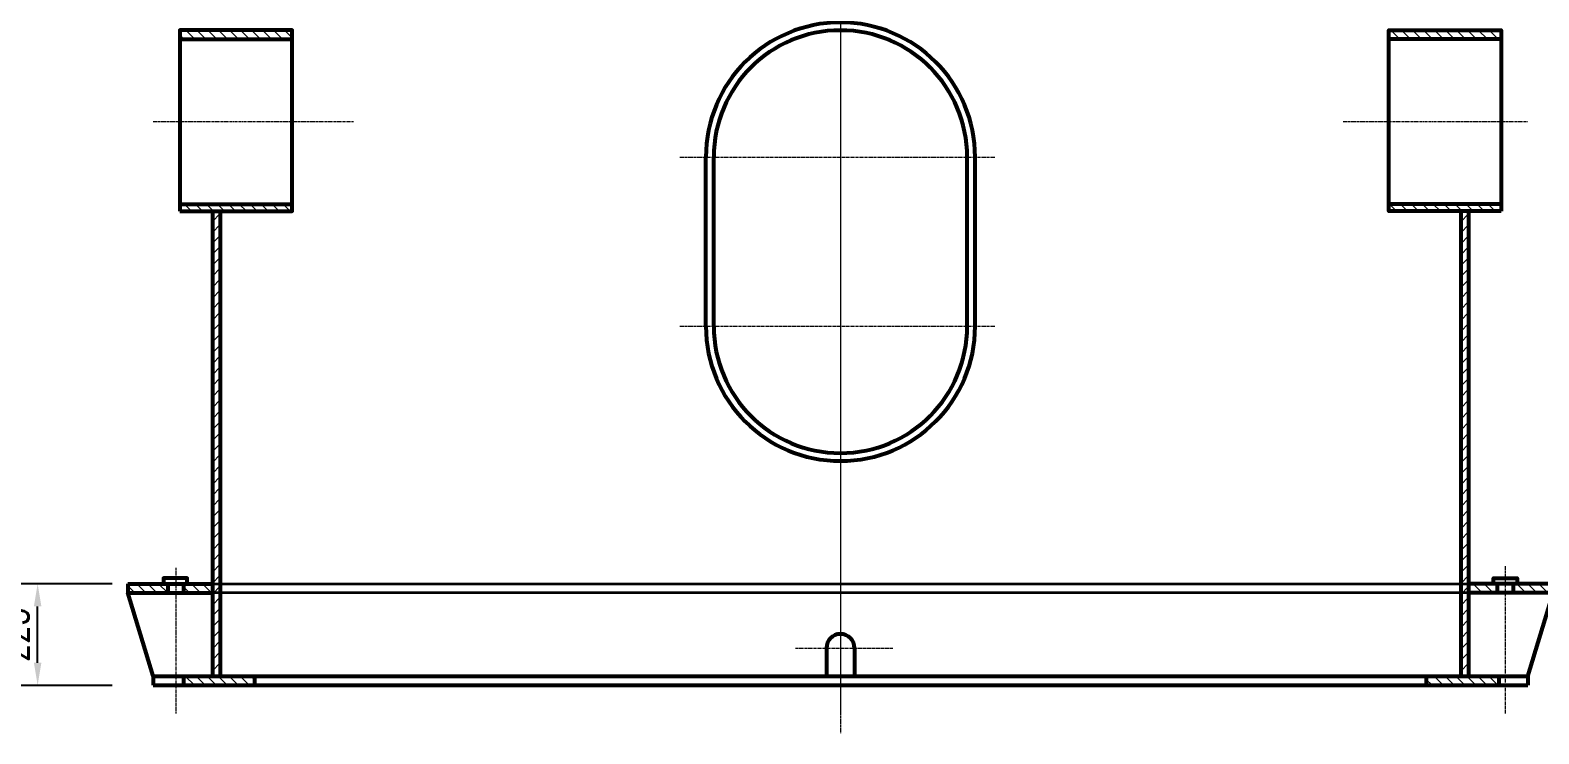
# Model space of a CAD drawing. Header units: millimetres. Extents: x 25714 to 46739, y -2 to 14848.
# Drawn here: x 28722 to 32069, y 3260 to 4821 of the extents above; entities that cross this region are included whole.
import ezdxf

# ---------------------------------------------------------------- set-up
doc = ezdxf.new("R2010")
doc.units = ezdxf.units.MM
doc.header["$LTSCALE"] = 5
doc.linetypes.add('CENTER', pattern=[2, 1.25, -0.25, 0.25, -0.25])
doc.linetypes.add('HIDDEN', pattern=[0.375, 0.25, -0.125])
for name, color, linetype, lineweight in [('中心线', 4, 'CENTER', 18), ('实线', 7, 'Continuous', 53), ('细线', 1, 'Continuous', 18), ('虚线', 2, 'HIDDEN', 35)]:
    doc.layers.add(name, color=color, linetype=linetype, lineweight=lineweight)
doc.styles.get("Standard").update_dxf_attribs({"font": 'txt.shx', "width": 0.67, "bigfont": 'hztxt.shx'})
doc.dimstyles.get("Standard").update_dxf_attribs({"dimtxt": 0.18, "dimasz": 0.18, "dimexe": 0.18, "dimexo": 0.0625, "dimgap": 0.09, "dimtad": 0, "dimtih": 1, "dimtoh": 1, "dimdec": 4, "dimzin": 0, "dimdsep": 46, "dimtxsty": 'Standard', "dimcen": 0.09, "dimadec": 0, "dimazin": 0, "dimtfac": 1, "dimtdec": 4, "dimtofl": 0, "dimtmove": 0, "dimatfit": 3, "dimfxl": 0, "dimtolj": 1, "dimtzin": 0, "dimarcsym": 0})
pattern_1 = [(135, (20327.177, 2087.747), (-12.153398, -12.153398), [])]

# ---------------------------------------------------------------- blocks, each defined once
blk = doc.blocks.new('*D122')
at = {"layer": 'DEFPOINTS', "color": 0}
for p in [(28738.2, 3592.7), (28903.4, 3592.7), (28903.4, 3367.7)]:
    blk.add_point(p, dxfattribs=at)
at = {"layer": '细线', "color": 1, "lineweight": -2}
for p, q in [((28903.4, 3592.7), (28698.2, 3592.7)), ((28738.2, 3417.7), (28738.2, 3542.7)), ((28903.4, 3367.7), (28698.2, 3367.7))]:
    blk.add_line(p, q, dxfattribs=at)
at = {"layer": '细线', "color": 1}
for points in [[(28729.9, 3542.7), (28746.5, 3542.7), (28738.2, 3592.7)], [(28729.9, 3417.7), (28746.5, 3417.7), (28738.2, 3367.7)]]:
    blk.add_solid(points, dxfattribs=at)
at = {"layer": '细线', "color": 3, "insert": (28683.2, 3480.2), "char_height": 70, "attachment_point": 5, "rotation": 90}
blk.add_mtext('\\A1;225', dxfattribs=at)

msp = doc.modelspace()

# ---------------------------------------------------------------- hatches: boundary and pattern name
at = {"layer": '细线'}
h = msp.add_hatch(dxfattribs=at)
h.set_pattern_fill('ANSI31', color=256, scale=137.5, angle=90, style=0)
h.set_pattern_definition(pattern_1)
h.paths.add_polyline_path([(29053.42728, 4434.62151), (29302.80228, 4434.62151), (29302.80228, 4820.87151), (29053.42728, 4820.87151)])
h.paths.add_polyline_path([(29053.42728, 4800.87151), (29053.42728, 4418.99651), (29302.80228, 4418.99651), (29302.80228, 4800.87151)])
h.paths.add_polyline_path([(31736.55228, 4800.87151), (31736.55228, 4418.99651), (31985.92728, 4418.99651), (31985.92728, 4800.87151)])
h.paths.add_polyline_path([(31985.92728, 4820.87151), (31736.55228, 4820.87151), (31736.55228, 4434.62151), (31985.92728, 4434.62151)])
h = msp.add_hatch(dxfattribs=at)
h.set_pattern_fill('ANSI31', color=256, scale=137.5, style=0)
h.set_pattern_definition([(45, (20327.177, 2087.747), (-12.153398, 12.153398), [])])
h.paths.add_polyline_path([(29143.42728, 4418.99651), (29125.92728, 4418.99651), (29125.92728, 3592.74651), (29143.42728, 3592.74651)])
h.paths.add_polyline_path([(31913.42728, 4418.99651), (31895.92728, 4418.99651), (31895.92728, 3592.74651), (31913.42728, 3592.74651)])
h.paths.add_polyline_path([(31913.42728, 3572.74651), (31895.92728, 3572.74651), (31895.92728, 3387.74651), (31913.42728, 3387.74651)])
h.paths.add_polyline_path([(31913.42728, 3592.74651), (31895.92728, 3592.74651), (31895.92728, 3572.74651), (31913.42728, 3572.74651)])
h.paths.add_polyline_path([(29143.42728, 3572.74651), (29125.92728, 3572.74651), (29125.92728, 3387.74651), (29143.42728, 3387.74651)])
h.paths.add_polyline_path([(29143.42728, 3592.74651), (29125.92728, 3592.74651), (29125.92728, 3572.74651), (29143.42728, 3572.74651)])
h = msp.add_hatch(dxfattribs=at)
h.set_pattern_fill('ANSI31', color=256, scale=137.5, angle=90, style=0)
h.set_pattern_definition(pattern_1)
h.paths.add_polyline_path([(31977.17728, 3592.74651), (31913.42728, 3592.74651), (31913.42728, 3572.74651), (31977.17728, 3572.74651)])
h.paths.add_polyline_path([(32100.92728, 3592.74651), (32012.17728, 3592.74651), (32012.17728, 3572.74651), (32100.92728, 3572.74651)])
h.paths.add_polyline_path([(29125.92728, 3592.74651), (29062.17728, 3592.74651), (29062.17728, 3572.74651), (29125.92728, 3572.74651)])
h.paths.add_polyline_path([(29027.17728, 3592.74651), (29017.80228, 3592.74651), (28938.42728, 3592.74651), (28938.42728, 3572.74651), (29027.17728, 3572.74651)])
h = msp.add_hatch(dxfattribs=at)
h.set_pattern_fill('ANSI31', color=256, scale=137.5, angle=90, style=0)
h.set_pattern_definition(pattern_1)
h.paths.add_polyline_path([(29062.17728, 3387.74651), (29062.17728, 3367.74651), (29219.67728, 3367.74651), (29219.67728, 3387.74651)])
h = msp.add_hatch(dxfattribs=at)
h.set_pattern_fill('ANSI31', color=256, scale=137.5, angle=90, style=0)
h.set_pattern_definition(pattern_1)
h.paths.add_polyline_path([(31980.30228, 3387.74651), (31819.67728, 3387.74651), (31819.67728, 3367.74651), (31980.30228, 3367.74651)])

# ---------------------------------------------------------------- linework, layer by layer
at = {"layer": '中心线'}
for p, q in [((30519.67728, 13310.24651), (30519.67728, 3260.24651)), ((30519.67728, 6248.37151), (30519.67728, 3305.24651)), ((28994.67728, 4617.74651), (29439.05228, 4617.74651)), ((31635.30228, 4617.74651), (32044.67728, 4617.74651)), ((30163.42728, 4538.99651), (30862.80228, 4538.99651)), ((30163.42728, 4163.99651), (30862.80228, 4163.99651)), ((29044.67728, 3628.37151), (29044.67728, 3305.24651)), ((31994.67728, 3631.76346), (31994.67728, 3305.24651)), ((30419.84723, 3450.24651), (30636.55228, 3450.24651))]:
    msp.add_line(p, q, dxfattribs=at)
at = {"layer": '实线'}
for p, q in [((29053.42728, 4800.87151), (29302.80228, 4800.87151)), ((31985.92728, 4800.87151), (31736.55228, 4800.87151)), ((30220.92728, 4163.99651), (30220.92728, 4538.99651)), ((30238.42728, 4163.99651), (30238.42728, 4538.99651)), ((30800.92728, 4163.99651), (30800.92728, 4538.99651)), ((30818.42728, 4163.99651), (30818.42728, 4538.99651)), ((29053.42728, 4434.62151), (29302.80228, 4434.62151)), ((29125.92728, 4418.99651), (29125.92728, 3387.74651)), ((29143.42728, 4418.99651), (29143.42728, 3387.74651)), ((31985.92728, 4434.62151), (31736.55228, 4434.62151)), ((31895.92728, 4418.99651), (31895.92728, 3387.74651)), ((31913.42728, 4418.99651), (31913.42728, 3387.74651)), ((28938.42728, 3592.74651), (29125.92728, 3592.74651)), ((28938.42728, 3592.74651), (28938.42728, 3572.74651)), ((29027.17728, 3592.74651), (29027.17728, 3572.74651)), ((29062.17728, 3592.74651), (29062.17728, 3572.74651)), ((32100.92728, 3592.74651), (31913.42728, 3592.74651)), ((31977.17728, 3592.74651), (31977.17728, 3572.74651)), ((32012.17728, 3592.74651), (32012.17728, 3572.74651)), ((28938.42728, 3572.74651), (29125.92728, 3572.74651)), ((28994.67728, 3387.74651), (28938.42728, 3572.74651)), ((32100.92728, 3572.74651), (31913.42728, 3572.74651)), ((32044.67728, 3387.74651), (32100.92728, 3572.74651)), ((30488.42728, 3450.24651), (30488.42728, 3387.74651)), ((30550.92728, 3450.24651), (30550.92728, 3387.74651)), ((28994.67728, 3387.74651), (28994.67728, 3367.74651)), ((28994.67728, 3387.74651), (32044.67728, 3387.74651)), ((29062.17728, 3387.74651), (29062.17728, 3367.74651)), ((29219.67728, 3387.74651), (29219.67728, 3367.74651)), ((31819.67728, 3387.74651), (31819.67728, 3367.74651)), ((31980.30228, 3387.74651), (31980.30228, 3367.74651)), ((32044.67728, 3387.74651), (32044.67728, 3367.74651)), ((28994.67728, 3367.74651), (32044.67728, 3367.74651))]:
    msp.add_line(p, q, dxfattribs=at)
for points in [[(29053.42728, 4418.99651), (29302.80228, 4418.99651), (29302.80228, 4820.87151), (29053.42728, 4820.87151)], [(31985.92728, 4418.99651), (31736.55228, 4418.99651), (31736.55228, 4820.87151), (31985.92728, 4820.87151)], [(29017.80228, 3592.74651), (29070.30228, 3592.74651), (29070.30228, 3605.24651), (29017.80228, 3605.24651)], [(32021.55228, 3592.74651), (31969.05228, 3592.74651), (31969.05228, 3605.24651), (32021.55228, 3605.24651)]]:
    msp.add_lwpolyline(points, close=True, dxfattribs=at)
for centre, radius, start, end in [((30519.67728, 4538.99651), 298.75, 0, 180), ((30519.67728, 4538.99651), 281.25, 0, 180), ((30519.67728, 4163.99651), 298.75, 180, 0), ((30519.67728, 4163.99651), 281.25, 180, 0), ((30519.67728, 3450.24651), 31.25, 0, 180)]:
    msp.add_arc(centre, radius, start, end, dxfattribs=at)
at = {"layer": '虚线'}
for p, q in [((29125.92728, 3592.74651), (31913.42728, 3592.74651)), ((31913.42728, 3572.74651), (29125.92728, 3572.74651))]:
    msp.add_line(p, q, dxfattribs=at)

# ---------------------------------------------------------------- dimensions: what is measured, and where the dimension line sits
at = {"layer": '细线'}
dim = msp.add_linear_dim(base=(28738.20688, 3592.74651), p1=(28903.42728, 3367.74651), p2=(28903.42728, 3592.74651), angle=90, dimstyle='Standard', override={"dimscale": 20, "dimtxt": 3.5, "dimasz": 2.5, "dimexe": 2, "dimexo": 0, "dimgap": 1, "dimtad": 1, "dimtih": 0, "dimtoh": 0, "dimzin": 8, "dimclrd": 1, "dimclre": 1, "dimclrt": 3, "dimadec": 3, "dimazin": 2, "dimatfit": 0, "dimtvp": 0.718659}, dxfattribs=at)
dim.commit()
dim.dimension.update_dxf_attribs({"geometry": '*D122', "text_midpoint": (28683.20688, 3480.24651)})

doc.saveas('drawing.dxf')
